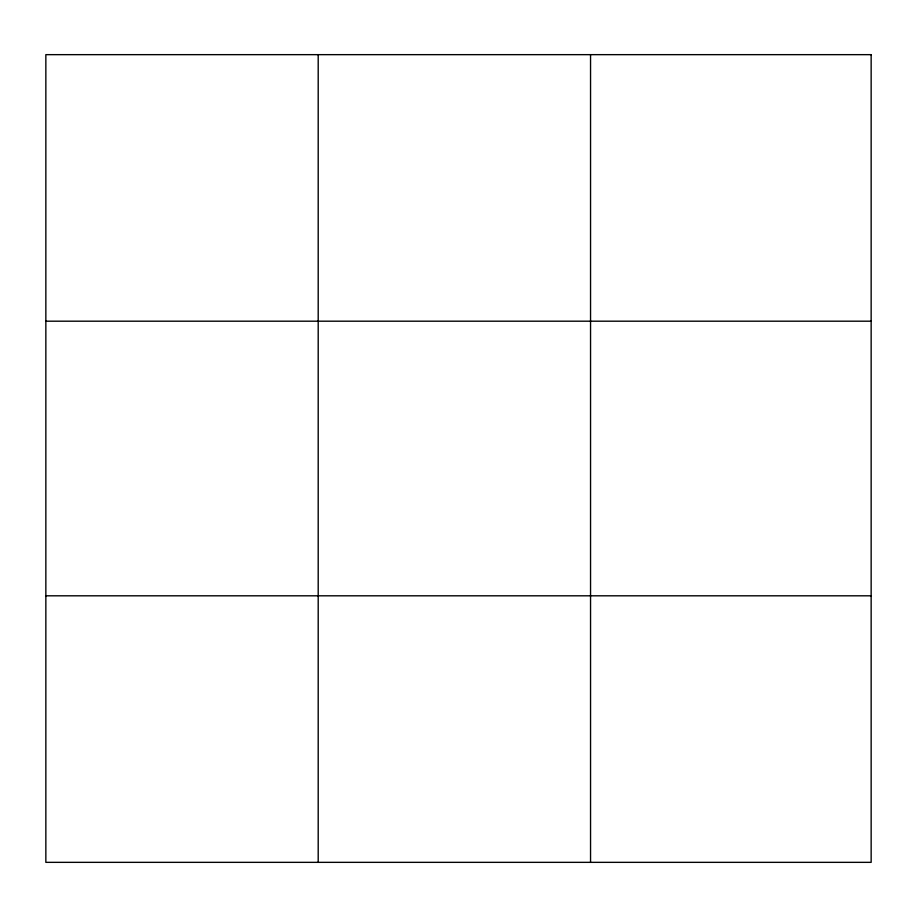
<?xml version="1.0" encoding="UTF-8"?>
<svg xmlns="http://www.w3.org/2000/svg" width="917" height="917" viewBox="0 0 917 917"><rect width="100%" height="100%" fill="white"/><g stroke="black" fill="none" stroke-linecap="round" stroke-linejoin="round"><path stroke-width="1.38" d="M318.199 862.347L318.199 54.653M590.548 862.347L590.548 54.653M45.85 321.191L871.15 321.191M45.85 595.809L871.15 595.809M871.15 54.653L871.15 862.347L45.85 862.347L45.85 54.653L871.15 54.653"/></g></svg>
